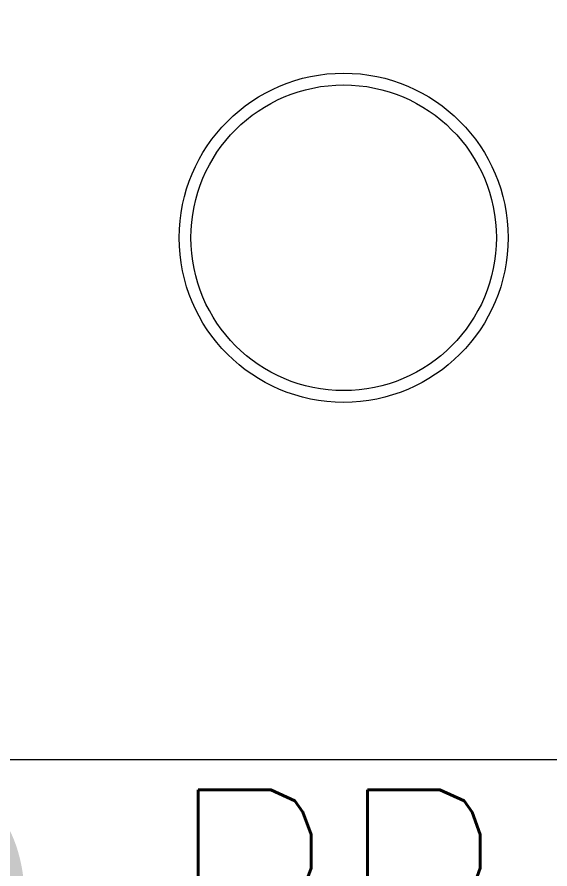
# Model space of a CAD drawing. Header units: inches. Extents: x -12418 to 242017, y -29325 to 19878.
# Drawn here: x 47194 to 47648, y 5510 to 6234 of the extents above; entities that cross this region are included whole.
import ezdxf
from ezdxf import colors
from ezdxf.entities.mleader import LeaderData, LeaderLine
from ezdxf.math import Vec2, Vec3

# ---------------------------------------------------------------- set-up
doc = ezdxf.new("R2010")
doc.units = ezdxf.units.IN
doc.header["$LTSCALE"] = 25
doc.header["$MEASUREMENT"] = 0
doc.linetypes.add('DASHDOT', pattern=[25.4, 12.7, -6.35, 0, -6.35])
doc.layers.get('0').update_dxf_attribs({"color": 8})
for name, color, linetype, lineweight in [('00-Ground Floor$0$LOADING', 253, 'Continuous', 5), ('00-Ground Floor$0$Walls', 251, 'Continuous', 5), ('E-LITE-CIRC', 6, 'Continuous', 25), ('E-LITE-CLNG-CNDT', 6, 'DASHDOT', 35)]:
    doc.layers.add(name, color=color, linetype=linetype, lineweight=lineweight)
doc.styles.add('DC_Simplex', font='SIMPLEX.shx', dxfattribs={"width": 0.7})

# ---------------------------------------------------------------- blocks, each defined once
blk = doc.blocks.new('00-Ground Floor$0$WM00001-P')
at = {"layer": '00-Ground Floor$0$LOADING'}
for radius in [0.14, 0.13]:
    blk.add_circle((0, 0), radius, dxfattribs=at)
blk = doc.blocks.new('00-Ground Floor')
at = {"layer": '00-Ground Floor$0$Walls'}
blk.add_line((46297.93, 5602.57, 0), (48817.93, 5602.57, 0), dxfattribs=at)
blk.add_line((46297.93, 5602.57, 0), (48817.93, 5602.57, 0), dxfattribs=at)
at = {"layer": '00-Ground Floor$0$LOADING', "extrusion": (1.57463e-11, -7.77426e-06, -1), "xscale": -1000, "yscale": 1000.000000000001, "zscale": 1000.000000000001, "rotation": 359.9985892367611}
blk.add_blockref('00-Ground Floor$0$WM00001-P', (-47472.4, 6046.38, -0.06), dxfattribs=at)
blk = doc.blocks.new('ARR0W')
at = {"color": 45}
blk.add_ellipse((0, 0), major_axis=(0.4, 0), ratio=0.4, dxfattribs=at)
at = {"color": 45, "ltscale": 0.5}
blk.add_solid([(-1.4, 0.1667), (-0.4, 0), (-1.4, -0.1667)], dxfattribs=at)

msp = doc.modelspace()

# ---------------------------------------------------------------- block references
at = {"layer": 'E-LITE-CLNG-CNDT'}
msp.add_blockref('00-Ground Floor', (0, 0), dxfattribs=at)

# ---------------------------------------------------------------- leaders
at = {"layer": 'E-LITE-CIRC'}
ml = msp.add_multileader_mtext('Standard', dxfattribs=at)
ml.set_content('{\\Fdc_el_romans|c0;\\W0.8;TO\\Fromans|c0; \\Fsimplex|c0;PP-G\\Fdc_el_romans|c0;F\\Fsimplex|c0;/M23}', color=256, style='DC_Simplex')
ml.set_leader_properties()
ml.set_arrow_properties(name='ARR0W')
ml.build(insert=Vec2(0, 0))
ml.multileader.update_dxf_attribs({"dogleg_length": 200, "arrow_head_size": 140, "scale": 100})
ctx = ml.context
ctx.base_point, ctx.scale, ctx.char_height, ctx.arrow_head_size, ctx.landing_gap_size, ctx.plane_origin, ctx.plane_x_axis, ctx.plane_y_axis = Vec3(46774.35, 5443.67, 0), 100, 200, 140, 140, Vec3(38456.43, 962.76, 0), Vec3(1, -0.000001, 0), Vec3(0.000001, 1, 0)
notes = []
notes.append((ctx, [(1, (1, 1, 0), (46665.56, 5443.67, 0), (1, -0.000001, 0), 108.79, [(0, [(46034.11, 6183.47, 0)], 0, [])])]))
ctx.mtext.insert, ctx.mtext.text_direction, ctx.mtext.rotation, ctx.mtext.flow_direction = Vec3(46914.35, 5577, 0), Vec3(1, -0.000001, 0), 6.283185, 5
for ctx, leaders in notes:
    for number, flags, end, landing, length, lines in leaders:
        leader = LeaderData()
        leader.index, (leader.has_last_leader_line, leader.has_dogleg_vector, leader.attachment_direction) = number, flags
        leader.last_leader_point, leader.dogleg_vector, leader.dogleg_length = Vec3(end), Vec3(landing), length
        for number, points, colour, breaks in lines:
            line = LeaderLine()
            line.index, line.vertices, line.color, line.breaks = number, Vec3.list(points), colors.encode_raw_color(colour), breaks
            leader.lines.append(line)
        ctx.leaders.append(leader)

doc.saveas('drawing.dxf')
